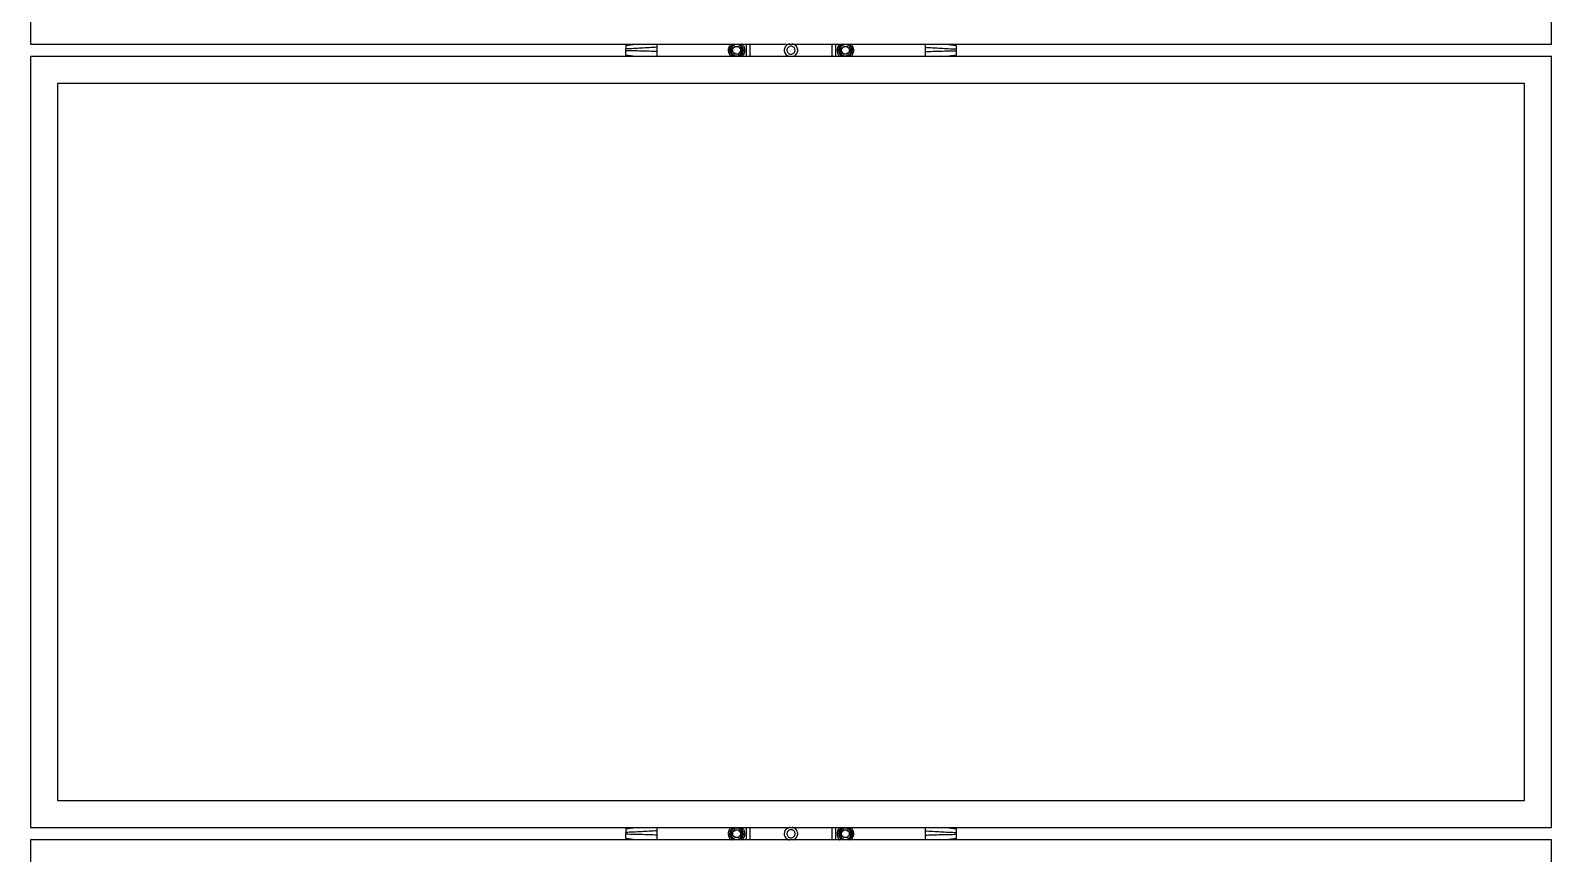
# Model space of a CAD drawing. Header units: inches. Extents: x -1851 to 6314, y -1304 to 4687.
# Drawn here: x 1504.9 to 1594.5, y 1602.1 to 1650.6 of the extents above; entities that cross this region are included whole.
import ezdxf

# ---------------------------------------------------------------- set-up
doc = ezdxf.new("R2010")
doc.units = ezdxf.units.IN
doc.header["$MEASUREMENT"] = 0
doc.layers.add('E-ARRY-TABL', color=9, linetype='Continuous')

# ---------------------------------------------------------------- blocks, each defined once
blk = doc.blocks.new('A$C1ac49d95')
at = {"layer": 'E-ARRY-TABL'}
for p, q in [((0, 1707.181), (0, 1661.77)), ((89.54, 1661.77), (89.54, 1707.181)), ((0, 1661.77), (89.54, 1661.77)), ((89.54, 1661.038), (0, 1661.038)), ((0, 1661.038), (0, 1615.627)), ((35.042, 1661.691), (35.628, 1661.77)), ((35.629, 1661.038), (35.042, 1661.118)), ((41.231, 1661.762), (41.24, 1661.77)), ((41.606, 1661.77), (41.735, 1661.696)), ((41.744, 1661.77), (41.77, 1661.757)), ((41.9, 1661.046), (41.891, 1661.038)), ((47.643, 1661.765), (47.649, 1661.77)), ((47.796, 1661.038), (47.767, 1661.053)), ((47.932, 1661.038), (47.803, 1661.114)), ((48.306, 1661.044), (48.3, 1661.038)), ((53.911, 1661.77), (54.498, 1661.691)), ((54.498, 1661.118), (53.911, 1661.038)), ((89.54, 1615.627), (89.54, 1661.038)), ((1.602, 1659.436), (1.602, 1617.229)), ((87.938, 1659.436), (1.602, 1659.436)), ((87.938, 1617.229), (87.938, 1659.436)), ((1.602, 1617.229), (87.938, 1617.229)), ((0, 1615.627), (89.54, 1615.627)), ((35.042, 1615.548), (35.628, 1615.627)), ((41.231, 1615.619), (41.24, 1615.627)), ((41.606, 1615.627), (41.735, 1615.553)), ((41.744, 1615.627), (41.77, 1615.613)), ((47.643, 1615.621), (47.649, 1615.627)), ((53.911, 1615.627), (54.498, 1615.548)), ((89.54, 1614.895), (0, 1614.895)), ((0, 1614.895), (0, 1569.484)), ((35.629, 1614.895), (35.042, 1614.974)), ((41.9, 1614.903), (41.891, 1614.895)), ((47.796, 1614.895), (47.767, 1614.91)), ((47.932, 1614.895), (47.803, 1614.971)), ((48.306, 1614.901), (48.3, 1614.895)), ((54.498, 1614.974), (53.911, 1614.895)), ((89.54, 1569.484), (89.54, 1614.895))]:
    blk.add_line(p, q, dxfattribs=at)
for centre, radius in [((41.566, 1661.404), 0.241), ((41.566, 1661.404), 0.229), ((47.974, 1661.404), 0.241), ((47.974, 1661.404), 0.229), ((41.566, 1615.261), 0.241), ((41.566, 1615.261), 0.229), ((47.974, 1615.261), 0.241), ((47.974, 1615.261), 0.229)]:
    blk.add_circle(centre, radius, dxfattribs=at)
for centre, radius, start, end in [((41.566, 1661.404), 0.49, 166.74756, 177.99756), ((41.566, 1661.404), 0.49, 177.99756, 189.24756), ((41.566, 1661.404), 0.49, 189.24756, 200.49756), ((41.566, 1661.404), 0.49, 155.49756, 166.74756), ((41.566, 1661.404), 0.49, 200.49756, 211.74756), ((41.566, 1661.404), 0.49, 144.24756, 155.49756), ((41.566, 1661.404), 0.49, 211.74756, 222.99756), ((41.566, 1661.404), 0.407, 115.98923, 244.01077), ((41.566, 1661.404), 0.49, 132.99756, 144.24756), ((41.566, 1661.404), 0.49, 222.99756, 228.38839), ((41.566, 1661.404), 0.337, 119.87256, 179.87256), ((41.566, 1661.404), 0.337, 179.87256, 239.87256), ((41.566, 1661.404), 0.337, 239.87256, 299.87256), ((41.566, 1661.404), 0.337, 59.87256, 119.87256), ((41.566, 1661.404), 0.337, 299.87256, 359.87256), ((41.566, 1661.404), 0.337, 359.87256, 59.87256), ((41.566, 1661.404), 0.407, 295.98923, 59.87256), ((41.566, 1661.404), 0.49, 42.99756, 48.38839), ((41.566, 1661.404), 0.49, 312.99756, 324.24756), ((41.566, 1661.404), 0.49, 31.74756, 42.99756), ((41.566, 1661.404), 0.49, 324.24756, 335.49756), ((41.566, 1661.404), 0.49, 20.49756, 31.74756), ((41.566, 1661.404), 0.49, 335.49756, 346.74756), ((41.566, 1661.404), 0.49, 9.24756, 20.49756), ((41.566, 1661.404), 0.49, 346.74756, 357.99756), ((41.566, 1661.404), 0.49, 357.99756, 9.24756), ((47.974, 1661.404), 0.49, 177.6185, 188.8685), ((47.974, 1661.404), 0.49, 166.3685, 177.6185), ((47.974, 1661.404), 0.49, 188.8685, 200.1185), ((47.974, 1661.404), 0.49, 155.1185, 166.3685), ((47.974, 1661.404), 0.49, 200.1185, 211.3685), ((47.974, 1661.404), 0.49, 143.8685, 155.1185), ((47.974, 1661.404), 0.49, 211.3685, 222.6185), ((47.974, 1661.404), 0.407, 115.98923, 239.4935), ((47.974, 1661.404), 0.49, 132.6185, 143.8685), ((47.974, 1661.404), 0.49, 222.6185, 228.38839), ((47.974, 1661.404), 0.337, 119.4935, 179.4935), ((47.974, 1661.404), 0.337, 179.4935, 239.4935), ((47.974, 1661.404), 0.337, 239.4935, 299.4935), ((47.974, 1661.404), 0.337, 59.4935, 119.4935), ((47.974, 1661.404), 0.337, 299.4935, 359.4935), ((47.974, 1661.404), 0.337, 359.4935, 59.4935), ((47.974, 1661.404), 0.407, 295.98923, 64.01077), ((47.974, 1661.404), 0.49, 42.6185, 48.38839), ((47.974, 1661.404), 0.49, 312.6185, 323.8685), ((47.974, 1661.404), 0.49, 31.3685, 42.6185), ((47.974, 1661.404), 0.49, 323.8685, 335.1185), ((47.974, 1661.404), 0.49, 20.1185, 31.3685), ((47.974, 1661.404), 0.49, 335.1185, 346.3685), ((47.974, 1661.404), 0.49, 8.8685, 20.1185), ((47.974, 1661.404), 0.49, 346.3685, 357.6185), ((47.974, 1661.404), 0.49, 357.6185, 8.8685), ((41.566, 1615.261), 0.49, 166.74756, 177.99756), ((41.566, 1615.261), 0.49, 155.49756, 166.74756), ((41.566, 1615.261), 0.49, 144.24756, 155.49756), ((41.566, 1615.261), 0.407, 115.98923, 244.01077), ((41.566, 1615.261), 0.49, 132.99756, 144.24756), ((41.566, 1615.261), 0.337, 119.87256, 179.87256), ((41.566, 1615.261), 0.337, 59.87256, 119.87256), ((41.566, 1615.261), 0.337, 359.87256, 59.87256), ((41.566, 1615.261), 0.407, 295.98923, 59.87256), ((41.566, 1615.261), 0.49, 42.99756, 48.38839), ((41.566, 1615.261), 0.49, 31.74756, 42.99756), ((41.566, 1615.261), 0.49, 20.49756, 31.74756), ((41.566, 1615.261), 0.49, 9.24756, 20.49756), ((41.566, 1615.261), 0.49, 357.99756, 9.24756), ((47.974, 1615.261), 0.49, 166.3685, 177.6185), ((47.974, 1615.261), 0.49, 155.1185, 166.3685), ((47.974, 1615.261), 0.49, 143.8685, 155.1185), ((47.974, 1615.261), 0.407, 115.98923, 239.4935), ((47.974, 1615.261), 0.49, 132.6185, 143.8685), ((47.974, 1615.261), 0.337, 119.4935, 179.4935), ((47.974, 1615.261), 0.337, 59.4935, 119.4935), ((47.974, 1615.261), 0.337, 359.4935, 59.4935), ((47.974, 1615.261), 0.407, 295.98923, 64.01077), ((47.974, 1615.261), 0.49, 42.6185, 48.38839), ((47.974, 1615.261), 0.49, 31.3685, 42.6185), ((47.974, 1615.261), 0.49, 20.1185, 31.3685), ((47.974, 1615.261), 0.49, 8.8685, 20.1185), ((47.974, 1615.261), 0.49, 357.6185, 8.8685), ((41.566, 1615.261), 0.49, 177.99756, 189.24756), ((41.566, 1615.261), 0.49, 189.24756, 200.49756), ((41.566, 1615.261), 0.49, 200.49756, 211.74756), ((41.566, 1615.261), 0.49, 211.74756, 222.99756), ((41.566, 1615.261), 0.49, 222.99756, 228.38839), ((41.566, 1615.261), 0.337, 179.87256, 239.87256), ((41.566, 1615.261), 0.337, 239.87256, 299.87256), ((41.566, 1615.261), 0.337, 299.87256, 359.87256), ((41.566, 1615.261), 0.49, 312.99756, 324.24756), ((41.566, 1615.261), 0.49, 324.24756, 335.49756), ((41.566, 1615.261), 0.49, 335.49756, 346.74756), ((41.566, 1615.261), 0.49, 346.74756, 357.99756), ((47.974, 1615.261), 0.49, 177.6185, 188.8685), ((47.974, 1615.261), 0.49, 188.8685, 200.1185), ((47.974, 1615.261), 0.49, 200.1185, 211.3685), ((47.974, 1615.261), 0.49, 211.3685, 222.6185), ((47.974, 1615.261), 0.49, 222.6185, 228.38839), ((47.974, 1615.261), 0.337, 179.4935, 239.4935), ((47.974, 1615.261), 0.337, 239.4935, 299.4935), ((47.974, 1615.261), 0.337, 299.4935, 359.4935), ((47.974, 1615.261), 0.49, 312.6185, 323.8685), ((47.974, 1615.261), 0.49, 323.8685, 335.1185), ((47.974, 1615.261), 0.49, 335.1185, 346.3685), ((47.974, 1615.261), 0.49, 346.3685, 357.6185)]:
    blk.add_arc(centre, radius, start, end, dxfattribs=at)
for points, knots in [([(35.042, 1661.77), (35.042, 1661.762), (35.042, 1661.72), (35.042, 1661.704), (35.042, 1661.691)], [0, 0, 0, 0, 0.203252, 1, 1, 1, 1]), ([(35.042, 1661.691), (35.042, 1661.676), (35.042, 1661.648), (35.042, 1661.616), (35.042, 1661.589), (35.042, 1661.546), (35.042, 1661.507), (35.042, 1661.485), (35.042, 1661.482)], [0, 0, 0, 0, 0.336782, 0.635414, 0.762435, 0.874639, 0.986818, 1, 1, 1, 1]), ([(36.88, 1661.58), (36.574, 1661.559), (35.962, 1661.519), (35.349, 1661.494), (35.042, 1661.482)], [0, 0, 0, 0, 0.50005, 1, 1, 1, 1]), ([(35.042, 1661.374), (35.042, 1661.378), (35.042, 1661.382), (35.042, 1661.389), (35.042, 1661.394), (35.042, 1661.397), (35.042, 1661.399), (35.042, 1661.402), (35.042, 1661.407), (35.042, 1661.413), (35.042, 1661.422), (35.042, 1661.435), (35.042, 1661.456), (35.042, 1661.473), (35.042, 1661.482)], [0, 0, 0, 0, 0.088793, 0.125267, 0.198197, 0.211435, 0.224673, 0.237912, 0.290865, 0.355531, 0.420207, 0.526263, 0.726626, 1, 1, 1, 1]), ([(36.88, 1661.326), (36.574, 1661.337), (35.962, 1661.358), (35.349, 1661.369), (35.042, 1661.374)], [0, 0, 0, 0, 0.500037, 1, 1, 1, 1]), ([(35.042, 1661.118), (35.042, 1661.123), (35.042, 1661.152), (35.042, 1661.179), (35.042, 1661.224), (35.042, 1661.266), (35.042, 1661.318), (35.042, 1661.355), (35.042, 1661.374)], [0, 0, 0, 0, 0.104408, 0.610093, 0.713229, 0.816381, 0.906958, 1, 1, 1, 1]), ([(35.042, 1661.118), (35.042, 1661.104), (35.042, 1661.087), (35.042, 1661.045), (35.042, 1661.038)], [0, 0, 0, 0, 0.829246, 1, 1, 1, 1]), ([(36.878, 1661.77), (36.878, 1661.758), (36.879, 1661.73), (36.88, 1661.664), (36.88, 1661.608), (36.88, 1661.58)], [0, 0, 0, 0, 0.284877, 0.644723, 1, 1, 1, 1]), ([(36.88, 1661.326), (36.88, 1661.297), (36.88, 1661.236), (36.88, 1661.15), (36.879, 1661.08), (36.878, 1661.05), (36.878, 1661.038)], [0, 0, 0, 0, 0.237682, 0.511298, 0.79146, 1, 1, 1, 1]), ([(36.88, 1661.58), (36.88, 1661.54), (36.88, 1661.493), (36.88, 1661.438), (36.88, 1661.413), (36.88, 1661.392), (36.88, 1661.377), (36.88, 1661.366), (36.88, 1661.35), (36.88, 1661.335), (36.88, 1661.326)], [0, 0, 0, 0, 0.473901, 0.566584, 0.646097, 0.76529, 0.812852, 0.824689, 0.893505, 1, 1, 1, 1]), ([(41.228, 1661.405), (41.228, 1661.41), (41.229, 1661.475), (41.229, 1661.54), (41.229, 1661.6)], [0, 0, 0, 0, 0.07022, 1, 1, 1, 1]), ([(41.228, 1661.21), (41.228, 1661.242), (41.228, 1661.306), (41.228, 1661.372), (41.228, 1661.405)], [0, 0, 0, 0, 0.495458, 1, 1, 1, 1]), ([(41.396, 1661.113), (41.352, 1661.138), (41.295, 1661.171), (41.24, 1661.203), (41.228, 1661.21)], [0, 0, 0, 0, 0.774619, 1, 1, 1, 1]), ([(41.229, 1661.6), (41.256, 1661.615), (41.312, 1661.647), (41.369, 1661.68), (41.398, 1661.697)], [0, 0, 0, 0, 0.495458, 1, 1, 1, 1]), ([(41.525, 1661.038), (41.496, 1661.055), (41.454, 1661.079), (41.41, 1661.105), (41.396, 1661.113)], [0, 0, 0, 0, 0.681174, 1, 1, 1, 1]), ([(41.398, 1661.697), (41.402, 1661.699), (41.445, 1661.724), (41.488, 1661.748), (41.526, 1661.77)], [0, 0, 0, 0, 0.092197, 1, 1, 1, 1]), ([(41.733, 1661.112), (41.729, 1661.11), (41.686, 1661.085), (41.643, 1661.06), (41.605, 1661.038)], [0, 0, 0, 0, 0.092197, 1, 1, 1, 1]), ([(41.902, 1661.209), (41.875, 1661.193), (41.819, 1661.161), (41.762, 1661.128), (41.733, 1661.112)], [0, 0, 0, 0, 0.495458, 1, 1, 1, 1]), ([(41.735, 1661.696), (41.749, 1661.688), (41.806, 1661.655), (41.861, 1661.622), (41.903, 1661.598)], [0, 0, 0, 0, 0.243166, 1, 1, 1, 1]), ([(41.903, 1661.403), (41.903, 1661.399), (41.903, 1661.333), (41.902, 1661.269), (41.902, 1661.209)], [0, 0, 0, 0, 0.07022, 1, 1, 1, 1]), ([(41.903, 1661.598), (41.903, 1661.566), (41.903, 1661.503), (41.903, 1661.437), (41.903, 1661.403)], [0, 0, 0, 0, 0.495458, 1, 1, 1, 1]), ([(42.133, 1661.77), (42.133, 1661.742), (42.135, 1661.498), (42.134, 1661.254), (42.133, 1661.038)], [0, 0, 0, 0, 0.11696, 1, 1, 1, 1]), ([(42.361, 1661.038), (42.362, 1661.254), (42.363, 1661.498), (42.362, 1661.742), (42.361, 1661.77)], [0, 0, 0, 0, 0.884967, 1, 1, 1, 1]), ([(44.699, 1661.77), (44.679, 1661.768), (44.616, 1661.761), (44.521, 1661.706), (44.43, 1661.612), (44.377, 1661.492), (44.368, 1661.363), (44.405, 1661.238), (44.483, 1661.134), (44.583, 1661.062), (44.659, 1661.045), (44.692, 1661.038)], [0, 0, 0, 0, 0.055467, 0.17874, 0.301068, 0.422075, 0.541486, 0.660551, 0.781494, 0.905316, 1, 1, 1, 1]), ([(45.002, 1661.456), (45.005, 1661.43), (45.011, 1661.385), (44.993, 1661.315), (44.958, 1661.252), (44.897, 1661.198), (44.822, 1661.168), (44.741, 1661.164), (44.663, 1661.187), (44.597, 1661.234), (44.551, 1661.301), (44.529, 1661.378), (44.534, 1661.459), (44.555, 1661.509), (44.584, 1661.554), (44.62, 1661.594), (44.691, 1661.633), (44.771, 1661.646), (44.851, 1661.632), (44.921, 1661.593), (44.976, 1661.532), (44.993, 1661.482), (45.002, 1661.456)], [0, 0, 0, 0, 0.053183, 0.090052, 0.143931, 0.197508, 0.250694, 0.303997, 0.357752, 0.411589, 0.465007, 0.518158, 0.571608, 0.625348, 0.625461, 0.67919, 0.732472, 0.785669, 0.839276, 0.893156, 0.946741, 1, 1, 1, 1]), ([(45.164, 1661.361), (45.164, 1661.404), (45.166, 1661.489), (45.112, 1661.609), (45.022, 1661.703), (44.926, 1661.76), (44.861, 1661.768), (44.84, 1661.77)], [0, 0, 0, 0, 0.218328, 0.438188, 0.662256, 0.891223, 1, 1, 1, 1]), ([(44.862, 1661.038), (44.902, 1661.05), (44.983, 1661.076), (45.082, 1661.161), (45.144, 1661.262), (45.158, 1661.333), (45.164, 1661.361)], [0, 0, 0, 0, 0.263745, 0.540159, 0.814037, 1, 1, 1, 1]), ([(47.178, 1661.77), (47.178, 1661.551), (47.177, 1661.307), (47.178, 1661.063), (47.178, 1661.038)], [0, 0, 0, 0, 0.898277, 1, 1, 1, 1]), ([(47.407, 1661.038), (47.407, 1661.063), (47.405, 1661.307), (47.406, 1661.552), (47.407, 1661.77)], [0, 0, 0, 0, 0.103768, 1, 1, 1, 1]), ([(47.635, 1661.213), (47.636, 1661.244), (47.636, 1661.308), (47.637, 1661.374), (47.637, 1661.407)], [0, 0, 0, 0, 0.495458, 1, 1, 1, 1]), ([(47.803, 1661.114), (47.789, 1661.122), (47.733, 1661.155), (47.677, 1661.188), (47.635, 1661.213)], [0, 0, 0, 0, 0.243166, 1, 1, 1, 1]), ([(47.637, 1661.407), (47.637, 1661.412), (47.638, 1661.478), (47.638, 1661.542), (47.639, 1661.602)], [0, 0, 0, 0, 0.07022, 1, 1, 1, 1]), ([(47.639, 1661.602), (47.666, 1661.617), (47.722, 1661.649), (47.779, 1661.681), (47.808, 1661.698)], [0, 0, 0, 0, 0.495458, 1, 1, 1, 1]), ([(47.808, 1661.698), (47.812, 1661.7), (47.856, 1661.725), (47.898, 1661.749), (47.937, 1661.77)], [0, 0, 0, 0, 0.092517, 1, 1, 1, 1]), ([(48.14, 1661.111), (48.136, 1661.108), (48.093, 1661.084), (48.05, 1661.06), (48.012, 1661.038)], [0, 0, 0, 0, 0.092517, 1, 1, 1, 1]), ([(48.017, 1661.77), (48.046, 1661.753), (48.088, 1661.728), (48.132, 1661.703), (48.145, 1661.695)], [0, 0, 0, 0, 0.682346, 1, 1, 1, 1]), ([(48.31, 1661.207), (48.282, 1661.191), (48.227, 1661.16), (48.169, 1661.127), (48.14, 1661.111)], [0, 0, 0, 0, 0.495458, 1, 1, 1, 1]), ([(48.145, 1661.695), (48.189, 1661.669), (48.246, 1661.635), (48.301, 1661.603), (48.313, 1661.596)], [0, 0, 0, 0, 0.774619, 1, 1, 1, 1]), ([(48.311, 1661.401), (48.311, 1661.397), (48.311, 1661.331), (48.31, 1661.266), (48.31, 1661.207)], [0, 0, 0, 0, 0.07022, 1, 1, 1, 1]), ([(48.313, 1661.596), (48.313, 1661.564), (48.312, 1661.5), (48.312, 1661.435), (48.311, 1661.401)], [0, 0, 0, 0, 0.495458, 1, 1, 1, 1]), ([(52.662, 1661.77), (52.662, 1661.765), (52.661, 1661.745), (52.66, 1661.682), (52.66, 1661.614), (52.66, 1661.58)], [0, 0, 0, 0, 0.141531, 0.567145, 1, 1, 1, 1]), ([(52.66, 1661.58), (52.66, 1661.54), (52.66, 1661.493), (52.66, 1661.438), (52.66, 1661.413), (52.66, 1661.392), (52.66, 1661.377), (52.66, 1661.366), (52.66, 1661.35), (52.66, 1661.335), (52.66, 1661.326)], [0, 0, 0, 0, 0.473901, 0.566584, 0.646097, 0.76529, 0.812852, 0.824689, 0.893505, 1, 1, 1, 1]), ([(52.66, 1661.58), (52.966, 1661.559), (53.578, 1661.519), (54.191, 1661.494), (54.498, 1661.482)], [0, 0, 0, 0, 0.50005, 1, 1, 1, 1]), ([(52.66, 1661.326), (52.966, 1661.337), (53.578, 1661.358), (54.191, 1661.369), (54.498, 1661.374)], [0, 0, 0, 0, 0.500037, 1, 1, 1, 1]), ([(52.66, 1661.326), (52.66, 1661.293), (52.659, 1661.222), (52.66, 1661.127), (52.661, 1661.063), (52.662, 1661.043), (52.662, 1661.038)], [0, 0, 0, 0, 0.272879, 0.587619, 0.897094, 1, 1, 1, 1]), ([(54.498, 1661.691), (54.498, 1661.705), (54.498, 1661.721), (54.498, 1661.763), (54.498, 1661.77)], [0, 0, 0, 0, 0.829246, 1, 1, 1, 1]), ([(54.498, 1661.691), (54.498, 1661.676), (54.498, 1661.646), (54.498, 1661.617), (54.498, 1661.582), (54.498, 1661.536), (54.498, 1661.5), (54.498, 1661.482)], [0, 0, 0, 0, 0.332265, 0.657492, 0.788305, 0.900705, 1, 1, 1, 1]), ([(54.498, 1661.482), (54.498, 1661.469), (54.498, 1661.451), (54.498, 1661.43), (54.498, 1661.422), (54.498, 1661.414), (54.498, 1661.407), (54.498, 1661.4), (54.498, 1661.399), (54.498, 1661.396), (54.498, 1661.393), (54.498, 1661.388), (54.498, 1661.382), (54.498, 1661.377), (54.498, 1661.374)], [0, 0, 0, 0, 0.37846, 0.52506, 0.56152, 0.597982, 0.743876, 0.762193, 0.780423, 0.789537, 0.825997, 0.862457, 0.935402, 1, 1, 1, 1]), ([(54.498, 1661.374), (54.498, 1661.356), (54.498, 1661.316), (54.498, 1661.263), (54.498, 1661.219), (54.498, 1661.192), (54.498, 1661.161), (54.498, 1661.132), (54.498, 1661.118)], [0, 0, 0, 0, 0.090987, 0.194222, 0.297481, 0.412852, 0.694274, 1, 1, 1, 1]), ([(54.498, 1661.038), (54.498, 1661.046), (54.498, 1661.088), (54.498, 1661.105), (54.498, 1661.118)], [0, 0, 0, 0, 0.203252, 1, 1, 1, 1]), ([(35.042, 1615.627), (35.042, 1615.619), (35.042, 1615.577), (35.042, 1615.561), (35.042, 1615.548)], [0, 0, 0, 0, 0.203252, 1, 1, 1, 1]), ([(35.042, 1615.548), (35.042, 1615.533), (35.042, 1615.504), (35.042, 1615.472), (35.042, 1615.446), (35.042, 1615.403), (35.042, 1615.364), (35.042, 1615.342), (35.042, 1615.339)], [0, 0, 0, 0, 0.336782, 0.635414, 0.762435, 0.874639, 0.986818, 1, 1, 1, 1]), ([(36.88, 1615.437), (36.574, 1615.416), (35.962, 1615.375), (35.349, 1615.351), (35.042, 1615.339)], [0, 0, 0, 0, 0.50005, 1, 1, 1, 1]), ([(35.042, 1615.231), (35.042, 1615.234), (35.042, 1615.239), (35.042, 1615.246), (35.042, 1615.251), (35.042, 1615.254), (35.042, 1615.256), (35.042, 1615.259), (35.042, 1615.263), (35.042, 1615.27), (35.042, 1615.279), (35.042, 1615.292), (35.042, 1615.313), (35.042, 1615.33), (35.042, 1615.339)], [0, 0, 0, 0, 0.088793, 0.125267, 0.198197, 0.211435, 0.224673, 0.237912, 0.290865, 0.355531, 0.420207, 0.526263, 0.726626, 1, 1, 1, 1]), ([(36.878, 1615.627), (36.878, 1615.615), (36.879, 1615.586), (36.88, 1615.521), (36.88, 1615.465), (36.88, 1615.437)], [0, 0, 0, 0, 0.284877, 0.644723, 1, 1, 1, 1]), ([(36.88, 1615.437), (36.88, 1615.397), (36.88, 1615.35), (36.88, 1615.295), (36.88, 1615.27), (36.88, 1615.249), (36.88, 1615.234), (36.88, 1615.223), (36.88, 1615.207), (36.88, 1615.192), (36.88, 1615.183)], [0, 0, 0, 0, 0.473901, 0.566584, 0.646097, 0.76529, 0.812852, 0.824689, 0.893505, 1, 1, 1, 1]), ([(41.228, 1615.262), (41.228, 1615.266), (41.229, 1615.332), (41.229, 1615.396), (41.229, 1615.456)], [0, 0, 0, 0, 0.07022, 1, 1, 1, 1]), ([(41.229, 1615.456), (41.256, 1615.472), (41.312, 1615.504), (41.369, 1615.537), (41.398, 1615.553)], [0, 0, 0, 0, 0.495458, 1, 1, 1, 1]), ([(41.398, 1615.553), (41.402, 1615.556), (41.445, 1615.581), (41.488, 1615.605), (41.526, 1615.627)], [0, 0, 0, 0, 0.092197, 1, 1, 1, 1]), ([(41.735, 1615.553), (41.749, 1615.545), (41.806, 1615.511), (41.861, 1615.479), (41.903, 1615.455)], [0, 0, 0, 0, 0.243166, 1, 1, 1, 1]), ([(41.903, 1615.455), (41.903, 1615.423), (41.903, 1615.359), (41.903, 1615.294), (41.903, 1615.26)], [0, 0, 0, 0, 0.495458, 1, 1, 1, 1]), ([(42.133, 1615.627), (42.133, 1615.599), (42.135, 1615.355), (42.134, 1615.11), (42.133, 1614.895)], [0, 0, 0, 0, 0.11696, 1, 1, 1, 1]), ([(42.361, 1614.895), (42.362, 1615.111), (42.363, 1615.355), (42.362, 1615.599), (42.361, 1615.627)], [0, 0, 0, 0, 0.884967, 1, 1, 1, 1]), ([(44.699, 1615.627), (44.679, 1615.625), (44.616, 1615.618), (44.521, 1615.562), (44.43, 1615.469), (44.377, 1615.349), (44.368, 1615.22), (44.405, 1615.095), (44.483, 1614.991), (44.583, 1614.919), (44.659, 1614.902), (44.692, 1614.895)], [0, 0, 0, 0, 0.055467, 0.17874, 0.301068, 0.422075, 0.541486, 0.660551, 0.781494, 0.905316, 1, 1, 1, 1]), ([(45.002, 1615.313), (45.005, 1615.287), (45.011, 1615.242), (44.993, 1615.172), (44.958, 1615.108), (44.897, 1615.055), (44.822, 1615.025), (44.741, 1615.021), (44.663, 1615.044), (44.597, 1615.091), (44.551, 1615.157), (44.529, 1615.235), (44.534, 1615.316), (44.555, 1615.366), (44.584, 1615.411), (44.62, 1615.451), (44.691, 1615.49), (44.771, 1615.503), (44.851, 1615.489), (44.921, 1615.449), (44.976, 1615.389), (44.993, 1615.339), (45.002, 1615.313)], [0, 0, 0, 0, 0.053183, 0.090052, 0.143931, 0.197508, 0.250694, 0.303997, 0.357752, 0.411589, 0.465007, 0.518158, 0.571608, 0.625348, 0.625461, 0.67919, 0.732472, 0.785669, 0.839276, 0.893156, 0.946741, 1, 1, 1, 1]), ([(45.164, 1615.218), (45.164, 1615.261), (45.166, 1615.346), (45.112, 1615.466), (45.022, 1615.56), (44.926, 1615.617), (44.861, 1615.625), (44.84, 1615.627)], [0, 0, 0, 0, 0.218328, 0.438188, 0.662256, 0.891223, 1, 1, 1, 1]), ([(47.178, 1615.627), (47.178, 1615.408), (47.177, 1615.164), (47.178, 1614.92), (47.178, 1614.895)], [0, 0, 0, 0, 0.898277, 1, 1, 1, 1]), ([(47.407, 1614.895), (47.407, 1614.92), (47.405, 1615.164), (47.406, 1615.408), (47.407, 1615.627)], [0, 0, 0, 0, 0.103768, 1, 1, 1, 1]), ([(47.637, 1615.264), (47.637, 1615.269), (47.638, 1615.334), (47.638, 1615.399), (47.639, 1615.459)], [0, 0, 0, 0, 0.07022, 1, 1, 1, 1]), ([(47.639, 1615.459), (47.666, 1615.474), (47.722, 1615.506), (47.779, 1615.538), (47.808, 1615.554)], [0, 0, 0, 0, 0.495458, 1, 1, 1, 1]), ([(47.808, 1615.554), (47.812, 1615.557), (47.856, 1615.581), (47.898, 1615.605), (47.937, 1615.627)], [0, 0, 0, 0, 0.092517, 1, 1, 1, 1]), ([(48.017, 1615.627), (48.046, 1615.61), (48.088, 1615.585), (48.132, 1615.56), (48.145, 1615.551)], [0, 0, 0, 0, 0.682346, 1, 1, 1, 1]), ([(48.145, 1615.551), (48.189, 1615.526), (48.246, 1615.492), (48.301, 1615.46), (48.313, 1615.453)], [0, 0, 0, 0, 0.774619, 1, 1, 1, 1]), ([(48.313, 1615.453), (48.313, 1615.421), (48.312, 1615.357), (48.312, 1615.291), (48.311, 1615.258)], [0, 0, 0, 0, 0.495458, 1, 1, 1, 1]), ([(52.662, 1615.627), (52.662, 1615.622), (52.661, 1615.602), (52.66, 1615.539), (52.66, 1615.471), (52.66, 1615.437)], [0, 0, 0, 0, 0.141531, 0.567145, 1, 1, 1, 1]), ([(52.66, 1615.437), (52.66, 1615.397), (52.66, 1615.35), (52.66, 1615.295), (52.66, 1615.27), (52.66, 1615.249), (52.66, 1615.234), (52.66, 1615.223), (52.66, 1615.207), (52.66, 1615.192), (52.66, 1615.183)], [0, 0, 0, 0, 0.473901, 0.566584, 0.646097, 0.76529, 0.812852, 0.824689, 0.893505, 1, 1, 1, 1]), ([(52.66, 1615.437), (52.966, 1615.416), (53.578, 1615.375), (54.191, 1615.351), (54.498, 1615.339)], [0, 0, 0, 0, 0.50005, 1, 1, 1, 1]), ([(54.498, 1615.548), (54.498, 1615.561), (54.498, 1615.578), (54.498, 1615.62), (54.498, 1615.627)], [0, 0, 0, 0, 0.829246, 1, 1, 1, 1]), ([(54.498, 1615.548), (54.498, 1615.533), (54.498, 1615.503), (54.498, 1615.474), (54.498, 1615.439), (54.498, 1615.393), (54.498, 1615.356), (54.498, 1615.339)], [0, 0, 0, 0, 0.332265, 0.657492, 0.788305, 0.900705, 1, 1, 1, 1]), ([(54.498, 1615.339), (54.498, 1615.326), (54.498, 1615.307), (54.498, 1615.287), (54.498, 1615.279), (54.498, 1615.271), (54.498, 1615.264), (54.498, 1615.257), (54.498, 1615.256), (54.498, 1615.253), (54.498, 1615.25), (54.498, 1615.245), (54.498, 1615.239), (54.498, 1615.234), (54.498, 1615.231)], [0, 0, 0, 0, 0.37846, 0.52506, 0.56152, 0.597982, 0.743876, 0.762193, 0.780423, 0.789537, 0.825997, 0.862457, 0.935402, 1, 1, 1, 1]), ([(36.88, 1615.183), (36.574, 1615.193), (35.962, 1615.215), (35.349, 1615.226), (35.042, 1615.231)], [0, 0, 0, 0, 0.500037, 1, 1, 1, 1]), ([(35.042, 1614.974), (35.042, 1614.979), (35.042, 1615.009), (35.042, 1615.035), (35.042, 1615.081), (35.042, 1615.123), (35.042, 1615.174), (35.042, 1615.212), (35.042, 1615.231)], [0, 0, 0, 0, 0.104408, 0.610093, 0.713229, 0.816381, 0.906958, 1, 1, 1, 1]), ([(35.042, 1614.974), (35.042, 1614.961), (35.042, 1614.944), (35.042, 1614.902), (35.042, 1614.895)], [0, 0, 0, 0, 0.829246, 1, 1, 1, 1]), ([(36.88, 1615.183), (36.88, 1615.154), (36.88, 1615.093), (36.88, 1615.007), (36.879, 1614.936), (36.878, 1614.907), (36.878, 1614.895)], [0, 0, 0, 0, 0.237682, 0.511298, 0.79146, 1, 1, 1, 1]), ([(41.228, 1615.067), (41.228, 1615.099), (41.228, 1615.162), (41.228, 1615.228), (41.228, 1615.262)], [0, 0, 0, 0, 0.495458, 1, 1, 1, 1]), ([(41.396, 1614.969), (41.352, 1614.995), (41.295, 1615.028), (41.24, 1615.06), (41.228, 1615.067)], [0, 0, 0, 0, 0.774619, 1, 1, 1, 1]), ([(41.525, 1614.895), (41.496, 1614.912), (41.454, 1614.936), (41.41, 1614.961), (41.396, 1614.969)], [0, 0, 0, 0, 0.681174, 1, 1, 1, 1]), ([(41.733, 1614.969), (41.729, 1614.966), (41.686, 1614.941), (41.643, 1614.917), (41.605, 1614.895)], [0, 0, 0, 0, 0.092197, 1, 1, 1, 1]), ([(41.902, 1615.066), (41.875, 1615.05), (41.819, 1615.018), (41.762, 1614.985), (41.733, 1614.969)], [0, 0, 0, 0, 0.495458, 1, 1, 1, 1]), ([(41.903, 1615.26), (41.903, 1615.256), (41.903, 1615.19), (41.902, 1615.125), (41.902, 1615.066)], [0, 0, 0, 0, 0.07022, 1, 1, 1, 1]), ([(44.862, 1614.895), (44.902, 1614.907), (44.983, 1614.933), (45.082, 1615.018), (45.144, 1615.118), (45.158, 1615.189), (45.164, 1615.218)], [0, 0, 0, 0, 0.263745, 0.540159, 0.814037, 1, 1, 1, 1]), ([(47.635, 1615.069), (47.636, 1615.101), (47.636, 1615.165), (47.637, 1615.231), (47.637, 1615.264)], [0, 0, 0, 0, 0.495458, 1, 1, 1, 1]), ([(47.803, 1614.971), (47.789, 1614.979), (47.733, 1615.012), (47.677, 1615.045), (47.635, 1615.069)], [0, 0, 0, 0, 0.243166, 1, 1, 1, 1]), ([(48.14, 1614.968), (48.136, 1614.965), (48.093, 1614.941), (48.05, 1614.917), (48.012, 1614.895)], [0, 0, 0, 0, 0.092517, 1, 1, 1, 1]), ([(48.31, 1615.063), (48.282, 1615.048), (48.227, 1615.016), (48.169, 1614.984), (48.14, 1614.968)], [0, 0, 0, 0, 0.495458, 1, 1, 1, 1]), ([(48.311, 1615.258), (48.311, 1615.253), (48.311, 1615.188), (48.31, 1615.123), (48.31, 1615.063)], [0, 0, 0, 0, 0.07022, 1, 1, 1, 1]), ([(52.66, 1615.183), (52.966, 1615.193), (53.578, 1615.215), (54.191, 1615.226), (54.498, 1615.231)], [0, 0, 0, 0, 0.500037, 1, 1, 1, 1]), ([(52.66, 1615.183), (52.66, 1615.15), (52.659, 1615.078), (52.66, 1614.984), (52.661, 1614.92), (52.662, 1614.9), (52.662, 1614.895)], [0, 0, 0, 0, 0.272879, 0.587619, 0.897094, 1, 1, 1, 1]), ([(54.498, 1615.231), (54.498, 1615.212), (54.498, 1615.173), (54.498, 1615.12), (54.498, 1615.076), (54.498, 1615.049), (54.498, 1615.017), (54.498, 1614.989), (54.498, 1614.974)], [0, 0, 0, 0, 0.090987, 0.194222, 0.297481, 0.412852, 0.694274, 1, 1, 1, 1]), ([(54.498, 1614.895), (54.498, 1614.903), (54.498, 1614.945), (54.498, 1614.961), (54.498, 1614.974)], [0, 0, 0, 0, 0.203252, 1, 1, 1, 1])]:
    blk.add_open_spline(points, degree=3, knots=knots, dxfattribs=at)

msp = doc.modelspace()

# ---------------------------------------------------------------- block references
msp.add_blockref('A$C1ac49d95', (1504.91807, -11.95114))

doc.saveas('drawing.dxf')
